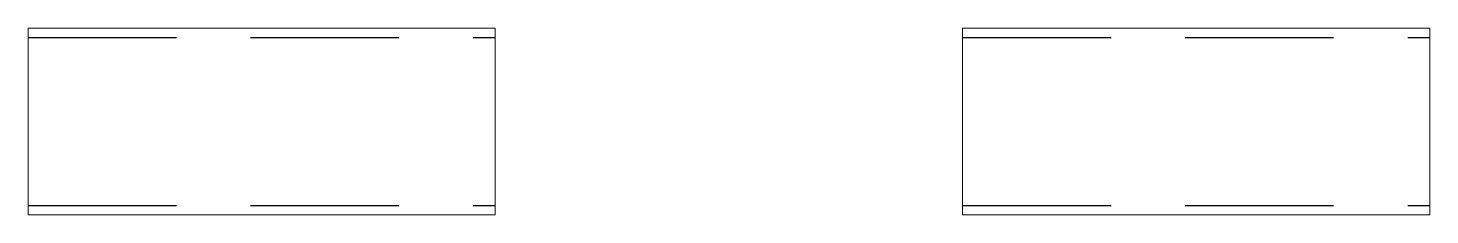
# Model space of a CAD drawing. Header units: millimetres. Extents: x 1029685 to 2160558, y -612394 to -232818.
# Drawn here: x 2103222.8 to 2103522.8, y -423355.6 to -423315.6 of the extents above.
import ezdxf

# ---------------------------------------------------------------- set-up
doc = ezdxf.new("R2010")
doc.units = ezdxf.units.MM
doc.header["$LTSCALE"] = 5
doc.linetypes.add('HIDDEN', pattern=[9.525, 6.35, -3.175])
doc.layers.add('$TD_AUDIT_GENERATED_(72389)', color=4, linetype='HIDDEN')
doc.layers.add('01', color=7, linetype='Continuous')

msp = doc.modelspace()

# ---------------------------------------------------------------- linework, layer by layer
at = {"layer": '$TD_AUDIT_GENERATED_(72389)'}
for p, q in [((2103222.82, -423317.62), (2103322.82, -423317.62)), ((2103422.82, -423317.62), (2103522.82, -423317.62)), ((2103222.82, -423353.62), (2103322.82, -423353.62)), ((2103422.82, -423353.62), (2103522.82, -423353.62))]:
    msp.add_line(p, q, dxfattribs=at)
at = {"layer": '01', "color": 7, "lineweight": 15}
for points in [[(2103322.82, -423315.62), (2103222.82, -423315.62), (2103222.82, -423355.62), (2103322.82, -423355.62)], [(2103522.82, -423315.62), (2103422.82, -423315.62), (2103422.82, -423355.62), (2103522.82, -423355.62)]]:
    msp.add_lwpolyline(points, close=True, dxfattribs=at)

doc.saveas('drawing.dxf')
